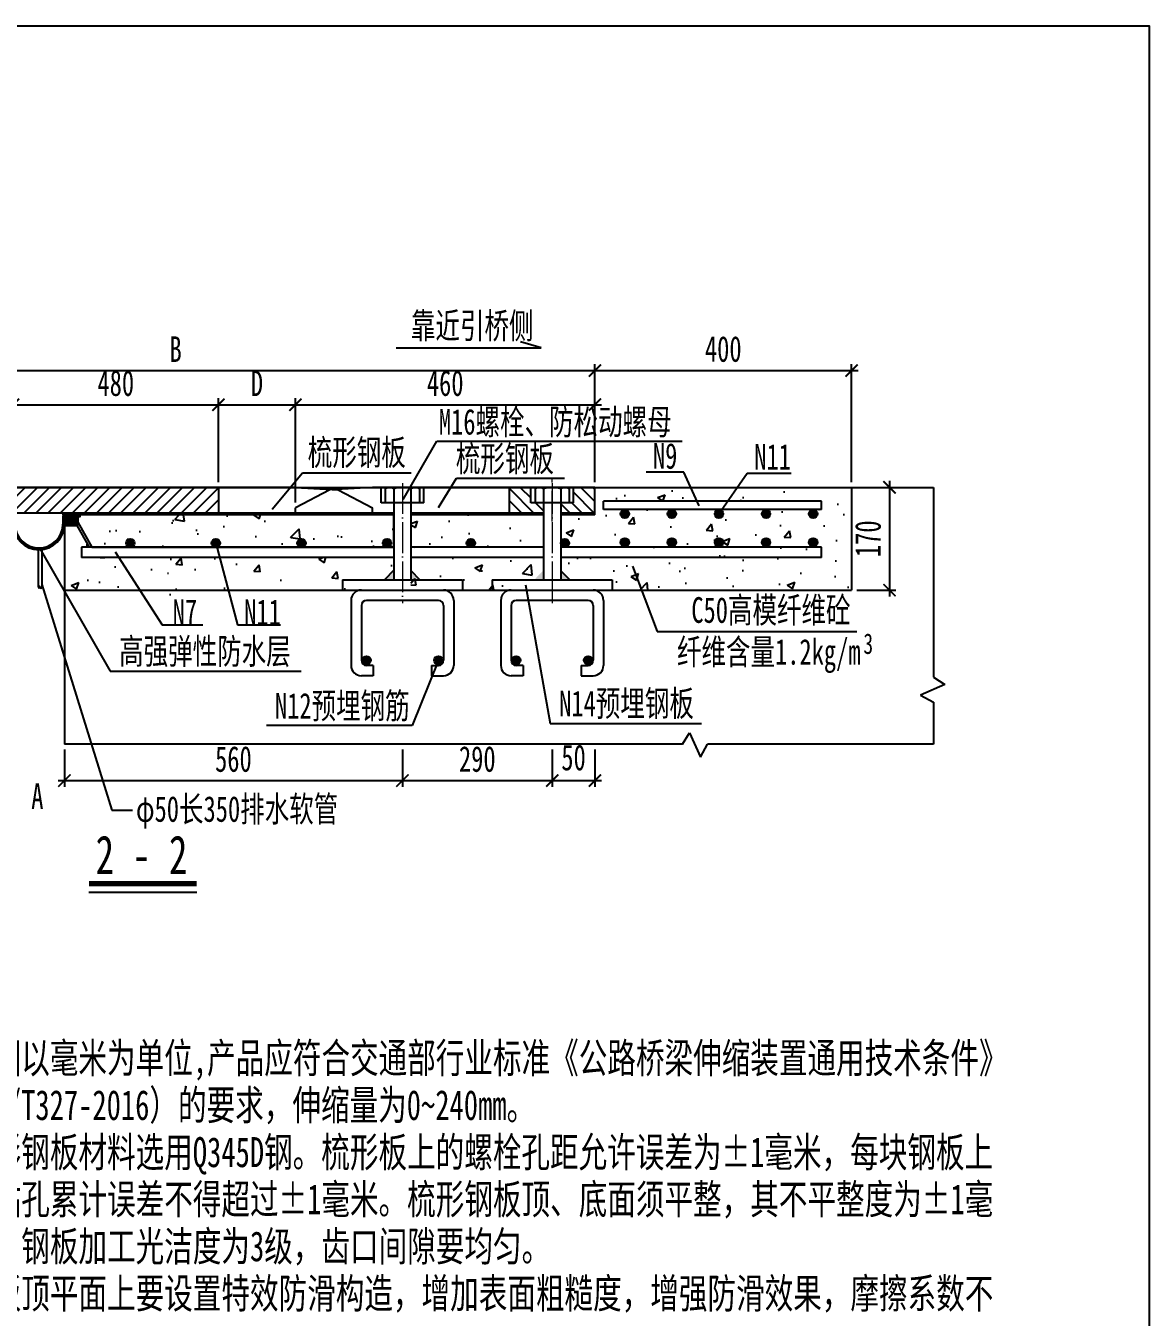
# Model space of a CAD drawing. Extents: x 113548 to 134722, y -121971 to -116031.
# Drawn here: x 119322 to 121948, y -119049 to -116031 of the extents above; entities that cross this region are included whole.
import ezdxf

# ---------------------------------------------------------------- set-up
doc = ezdxf.new("R2010")
doc.units = 0
doc.header["$LTSCALE"] = 3
doc.header["$MEASUREMENT"] = 0
doc.linetypes.add('ACAD_ISO04W100', pattern=[30.5, 24, -3, 0.5, -3])
doc.layers.get('0').update_dxf_attribs({"linetype": 'CONTINUOUS'})
doc.layers.get('DEFPOINTS').update_dxf_attribs({"linetype": 'CONTINUOUS'})
for name, color, linetype in [('3', 3, 'CONTINUOUS'), ('6标注', 7, 'CONTINUOUS'), ('7-文字说明', 7, 'CONTINUOUS'), ('bz', 3, 'CONTINUOUS'), ('Thin', 1, 'CONTINUOUS')]:
    doc.layers.add(name, color=color, linetype=linetype)
doc.layers.add('DashDot', color=5, linetype='ACAD_ISO04W100', lineweight=15)
doc.layers.add('文字说明', color=7, linetype='CONTINUOUS', lineweight=25)
doc.styles.add('mp', font='smsim.shx', dxfattribs={"width": 0.75, "bigfont": 'smfs.shx'})
doc.styles.add('仿宋字', font='仿宋_GB2312.ttf', dxfattribs={"width": 0.7})
doc.dimstyles.new('20 mp', dxfattribs={"dimscale": 20, "dimtxt": 3, "dimasz": 1.43, "dimexe": 0.75, "dimexo": 0.625, "dimgap": 1, "dimtad": 1, "dimdec": 4, "dimzin": 9, "dimdsep": 46, "dimtxsty": 'mp', "dimblk1": 'ARCHTICK', "dimblk2": 'ARCHTICK', "dimsah": 1, "dimcen": 2.5, "dimdle": 0.75, "dimclrd": 256, "dimclre": 256, "dimclrt": 7, "dimadec": 4, "dimazin": 2, "dimtp": 0.5, "dimtm": 0.0005, "dimtfac": 1, "dimtdec": 4, "dimtmove": 2, "dimatfit": 3, "dimldrblk": 'NONE', "dimfxl": 0.75, "dimtolj": 1, "dimtzin": 0, "dimlwd": -1, "dimlwe": -1, "dimarcsym": 0})
pattern_1 = [(50, (102217.8, -115950.18), (182.1925, -15.9398), [19.0508, -209.559]), (355, (102217.8, -115950.18), (-35.2443, 191.0649), [15.2407, -167.6472]), (100.451, (102232.98, -115951.51), (146.9488, 175.1242), [16.1907, -178.0977]), (46.1842, (102217.8, -115899.38), (271.0907, -42.0441), [28.5762, -314.3386]), (96.6356, (102240.4, -115902.89), (237.4145, 247.4362), [24.286, -267.1465]), (351.184, (102217.8, -115899.38), (237.415, 247.4358), [22.861, -251.471]), (21, (102243.2, -115912.08), (151.6214, -102.2699), [19.0508, -209.559]), (326, (102243.2, -115912.08), (61.8047, 184.196), [15.2407, -167.6472]), (71.4514, (102255.83, -115920.6), (213.4257, 81.9264), [16.1907, -178.0977]), (37.5, (102217.8, -115950.184), (3.08874, 84.55868), [0, -165.61514, 0, -170.18734, 0, -168.28226]), (7.5, (102217.8, -115950.18), (66.82254, 100.1849), [0, -97.0322, 0, -161.805, 0, -64.13777]), (327.5, (102161.15, -115950.184), (135.59644, -5.729), [0, -63.50274, 0, -198.12854, 0, -262.90134]), (317.5, (102135.75, -115950.18), (148.1356, 25.4276), [0, -82.5536, 0, -131.5777, 0, -186.69805])]

# ---------------------------------------------------------------- blocks, each defined once
blk = doc.blocks.new('_ARCHTICK')
at = {"color": 0, "linetype": 'ByBlock', "const_width": 0.15}
blk.add_lwpolyline([(-0.5, -0.5), (0.5, 0.5)], dxfattribs=at)
blk = doc.blocks.new('_None')
blk = doc.blocks.new('*D9')
at = {"layer": 'bz'}
for p, q in [((118677.7, -116836.6), (120667.8, -116836.6)), ((118692.7, -117097.2), (118692.7, -116821.6)), ((120652.8, -117097.2), (120652.8, -116821.6))]:
    blk.add_line(p, q, dxfattribs=at)
at = {"layer": 'DEFPOINTS', "color": 0}
for p in [(120652.8, -116836.6), (118692.7, -117109.7), (120652.8, -117109.7)]:
    blk.add_point(p, dxfattribs=at)
at = {"layer": 'bz', "xscale": 28.6, "yscale": 28.6, "zscale": 28.6, "rotation": 180}
blk.add_blockref('_ARCHTICK', (118692.7, -116836.6), dxfattribs=at)
at = {"layer": 'bz', "xscale": 28.6, "yscale": 28.6, "zscale": 28.6}
blk.add_blockref('_ARCHTICK', (120652.8, -116836.6), dxfattribs=at)
at = {"layer": 'bz', "color": 7, "insert": (119672.7, -116786.6), "char_height": 60, "attachment_point": 5, "style": '仿宋字'}
blk.add_mtext('\\A1;B', dxfattribs=at)
blk = doc.blocks.new('*D10')
at = {"layer": 'bz'}
for p, q in [((120552.8, -117722.2), (120552.8, -117809.7)), ((120652.8, -117722.2), (120652.8, -117809.7)), ((120537.8, -117794.7), (120667.8, -117794.7))]:
    blk.add_line(p, q, dxfattribs=at)
at = {"layer": 'DEFPOINTS', "color": 0}
for p in [(120552.8, -117709.7), (120652.8, -117709.7), (120652.8, -117794.7)]:
    blk.add_point(p, dxfattribs=at)
at = {"layer": 'bz', "xscale": 28.6, "yscale": 28.6, "zscale": 28.6, "rotation": 180}
blk.add_blockref('_ARCHTICK', (120552.8, -117794.7), dxfattribs=at)
at = {"layer": 'bz', "xscale": 28.6, "yscale": 28.6, "zscale": 28.6}
blk.add_blockref('_ARCHTICK', (120652.8, -117794.7), dxfattribs=at)
at = {"layer": 'bz', "color": 7, "insert": (120602.8, -117741.3), "char_height": 60, "attachment_point": 5, "style": '仿宋字'}
blk.add_mtext('\\A1;50', dxfattribs=at)
blk = doc.blocks.new('*D11')
at = {"layer": 'bz'}
for p, q in [((120202.8, -117722.2), (120202.8, -117809.7)), ((120552.8, -117722.2), (120552.8, -117809.7)), ((120187.8, -117794.7), (120567.8, -117794.7))]:
    blk.add_line(p, q, dxfattribs=at)
at = {"layer": 'DEFPOINTS', "color": 0}
for p in [(120202.8, -117709.7), (120552.8, -117709.7), (120552.8, -117794.7)]:
    blk.add_point(p, dxfattribs=at)
at = {"layer": 'bz', "xscale": 28.6, "yscale": 28.6, "zscale": 28.6, "rotation": 180}
blk.add_blockref('_ARCHTICK', (120202.8, -117794.7), dxfattribs=at)
at = {"layer": 'bz', "xscale": 28.6, "yscale": 28.6, "zscale": 28.6}
blk.add_blockref('_ARCHTICK', (120552.8, -117794.7), dxfattribs=at)
at = {"layer": 'bz', "color": 7, "insert": (120377.8, -117744.7), "char_height": 60, "attachment_point": 5, "style": '仿宋字'}
blk.add_mtext('\\A1;290', dxfattribs=at)
blk = doc.blocks.new('*D12')
at = {"layer": 'bz'}
for p, q in [((119412.7, -117722.2), (119412.7, -117809.7)), ((120202.8, -117722.2), (120202.8, -117809.7)), ((119397.7, -117794.7), (120217.8, -117794.7))]:
    blk.add_line(p, q, dxfattribs=at)
at = {"layer": 'DEFPOINTS', "color": 0}
for p in [(119412.7, -117709.7), (120202.8, -117709.7), (120202.8, -117794.7)]:
    blk.add_point(p, dxfattribs=at)
at = {"layer": 'bz', "xscale": 28.6, "yscale": 28.6, "zscale": 28.6, "rotation": 180}
blk.add_blockref('_ARCHTICK', (119412.7, -117794.7), dxfattribs=at)
at = {"layer": 'bz', "xscale": 28.6, "yscale": 28.6, "zscale": 28.6}
blk.add_blockref('_ARCHTICK', (120202.8, -117794.7), dxfattribs=at)
at = {"layer": 'bz', "color": 7, "insert": (119807.7, -117744.7), "char_height": 60, "attachment_point": 5, "style": '仿宋字'}
blk.add_mtext('\\A1;560', dxfattribs=at)
blk = doc.blocks.new('*D16')
at = {"layer": 'bz'}
for p, q in [((120637.8, -116836.6), (121267.8, -116836.6)), ((120652.8, -117097.2), (120652.8, -116821.6)), ((121252.8, -117097.2), (121252.8, -116821.6))]:
    blk.add_line(p, q, dxfattribs=at)
at = {"layer": 'DEFPOINTS', "color": 0}
for p in [(121252.8, -116836.6), (120652.8, -117109.7), (121252.8, -117109.7)]:
    blk.add_point(p, dxfattribs=at)
at = {"layer": 'bz', "xscale": 28.6, "yscale": 28.6, "zscale": 28.6, "rotation": 180}
blk.add_blockref('_ARCHTICK', (120652.8, -116836.6), dxfattribs=at)
at = {"layer": 'bz', "xscale": 28.6, "yscale": 28.6, "zscale": 28.6}
blk.add_blockref('_ARCHTICK', (121252.8, -116836.6), dxfattribs=at)
at = {"layer": 'bz', "color": 7, "insert": (120952.8, -116786.6), "char_height": 60, "attachment_point": 5, "style": '仿宋字'}
blk.add_mtext('\\A1;400', dxfattribs=at)
blk = doc.blocks.new('*D17')
at = {"layer": 'bz'}
for p, q in [((119937.7, -116916.4), (120667.8, -116916.4)), ((119952.7, -117145.2), (119952.7, -116901.4)), ((120652.8, -117097.2), (120652.8, -116901.4))]:
    blk.add_line(p, q, dxfattribs=at)
at = {"layer": 'DEFPOINTS', "color": 0}
for p in [(120652.8, -116916.4), (120652.8, -117109.7), (119952.7, -117157.7)]:
    blk.add_point(p, dxfattribs=at)
at = {"layer": 'bz', "xscale": 28.6, "yscale": 28.6, "zscale": 28.6, "rotation": 180}
blk.add_blockref('_ARCHTICK', (119952.7, -116916.4), dxfattribs=at)
at = {"layer": 'bz', "xscale": 28.6, "yscale": 28.6, "zscale": 28.6}
blk.add_blockref('_ARCHTICK', (120652.8, -116916.4), dxfattribs=at)
at = {"layer": 'bz', "color": 7, "insert": (120302.8, -116866.4), "char_height": 60, "attachment_point": 5, "style": '仿宋字'}
blk.add_mtext('\\A1;460', dxfattribs=at)
blk = doc.blocks.new('*D18')
at = {"layer": 'bz'}
for p, q in [((119277.7, -116916.4), (119787.7, -116916.4)), ((119292.7, -117169.2), (119292.7, -116901.4)), ((119772.7, -117097.2), (119772.7, -116901.4))]:
    blk.add_line(p, q, dxfattribs=at)
at = {"layer": 'DEFPOINTS', "color": 0}
for p in [(119772.7, -116916.4), (119772.7, -117109.7), (119292.7, -117181.7)]:
    blk.add_point(p, dxfattribs=at)
at = {"layer": 'bz', "xscale": 28.6, "yscale": 28.6, "zscale": 28.6, "rotation": 180}
blk.add_blockref('_ARCHTICK', (119292.7, -116916.4), dxfattribs=at)
at = {"layer": 'bz', "xscale": 28.6, "yscale": 28.6, "zscale": 28.6}
blk.add_blockref('_ARCHTICK', (119772.7, -116916.4), dxfattribs=at)
at = {"layer": 'bz', "color": 7, "insert": (119532.7, -116866.4), "char_height": 60, "attachment_point": 5, "style": '仿宋字'}
blk.add_mtext('\\A1;480', dxfattribs=at)
blk = doc.blocks.new('*D20')
at = {"layer": 'bz'}
for p, q in [((119757.7, -116916.4), (119967.7, -116916.4)), ((119772.7, -117097.2), (119772.7, -116901.4)), ((119952.7, -117145.2), (119952.7, -116901.4))]:
    blk.add_line(p, q, dxfattribs=at)
at = {"layer": 'DEFPOINTS', "color": 0}
for p in [(119952.7, -116916.4), (119772.7, -117109.7), (119952.7, -117157.7)]:
    blk.add_point(p, dxfattribs=at)
at = {"layer": 'bz', "xscale": 28.6, "yscale": 28.6, "zscale": 28.6, "rotation": 180}
blk.add_blockref('_ARCHTICK', (119772.7, -116916.4), dxfattribs=at)
at = {"layer": 'bz', "xscale": 28.6, "yscale": 28.6, "zscale": 28.6}
blk.add_blockref('_ARCHTICK', (119952.7, -116916.4), dxfattribs=at)
at = {"layer": 'bz', "color": 7, "insert": (119862.7, -116866.4), "char_height": 60, "attachment_point": 5, "style": '仿宋字'}
blk.add_mtext('\\A1;D', dxfattribs=at)
blk = doc.blocks.new('*D34')
at = {"layer": 'bz'}
for p, q in [((121265.3, -117109.7), (121356.3, -117109.7)), ((121341.3, -117094.7), (121341.3, -117364.7)), ((121265.3, -117349.7), (121356.3, -117349.7))]:
    blk.add_line(p, q, dxfattribs=at)
at = {"layer": 'DEFPOINTS', "color": 0}
for p in [(121252.8, -117109.7), (121252.8, -117349.7), (121341.3, -117349.7)]:
    blk.add_point(p, dxfattribs=at)
at = {"layer": 'bz', "xscale": 28.6, "yscale": 28.6, "zscale": 28.6}
for p, rotation in [((121341.3, -117109.7), 90), ((121341.3, -117349.7), 270)]:
    blk.add_blockref('_ARCHTICK', p, dxfattribs=dict(at, rotation=rotation))
at = {"layer": 'bz', "color": 7, "insert": (121291.3, -117229.7), "char_height": 60, "attachment_point": 5, "rotation": 90, "style": '仿宋字'}
blk.add_mtext('\\A1;170', dxfattribs=at)

msp = doc.modelspace()

# ---------------------------------------------------------------- hatches: boundary and pattern name
h = msp.add_hatch()
h.set_pattern_fill('AR-CONC', color=256, scale=1.000043, style=0)
h.set_pattern_definition(pattern_1)
h.paths.add_polyline_path([(120532.77088, -117249.69244), (120532.77088, -117173.68916), (120222.75751, -117173.68916), (120222.75751, -117249.69244)])
h.paths.add_polyline_path([(120372.76398, -117239.68742, -1), (120352.76312, -117239.68742, -1)], flags=16)
h.paths.add_polyline_path([(120712.77864, -117171.68907, -0.4142135624), (120722.77907, -117161.68864), (120672.77692, -117161.68864), (120672.77692, -117141.68778), (121182.79891, -117141.68778, -0.4142135624), (121212.8002, -117171.68907), (121212.8002, -117269.6933, -0.4142135624), (121182.79891, -117299.69459), (121092.79503, -117299.69459), (121092.79503, -117279.69373), (121182.79891, -117279.69373, -0.4142135624), (121172.79847, -117269.6933, -1), (121192.79934, -117269.6933), (121192.79934, -117171.68907, 0.4142135624), (121182.79891, -117161.68864), (121162.79804, -117161.68864, -0.4142135624), (121172.79847, -117171.68907, -1), (121152.79761, -117171.68907, -0.4142135624), (121162.79804, -117161.68864), (121052.7933, -117161.68864, -0.4142135624), (121062.79373, -117171.68907, -1), (121042.79287, -117171.68907, -0.4142135624), (121052.7933, -117161.68864), (120942.78856, -117161.68864, -0.4142135624), (120952.78899, -117171.68907, -1), (120932.78813, -117171.68907, -0.4142135624), (120942.78856, -117161.68864), (120832.78381, -117161.68864, -0.4142135624), (120842.78425, -117171.68907, -1), (120822.78338, -117171.68907, -0.4142135624), (120832.78381, -117161.68864), (120722.77907, -117161.68864, -0.4142135624), (120732.7795, -117171.68907, -1)], flags=16)
h.paths.add_polyline_path([(120758.82006, -117449.48702), (120800.82187, -117449.48702), (120800.82187, -117386.4843), (120758.82006, -117386.4843)], flags=24)
h.paths.add_polyline_path([(121028.38158, -117419.87608), (121127.38585, -117419.87608), (121127.38585, -117356.87336), (121028.38158, -117356.87336)], flags=24)
edge = h.paths.add_edge_path()
edge.add_line((120572.7726, -117349.69675), (121252.80192, -117349.69675))
edge.add_line((121252.80192, -117349.69675), (121252.80192, -117109.6864))
edge.add_line((121252.80192, -117109.6864), (120652.77605, -117109.6864))
edge.add_line((120652.77605, -117109.6864), (120652.77605, -117173.68916))
edge.add_line((120652.77605, -117173.68916), (120572.7726, -117173.68916))
edge.add_line((120572.7726, -117173.68916), (120572.7726, -117239.69201))
edge.add_arc((120582.77303, -117239.69201), 10.00043, -90, 180, ccw=False)
edge.add_line((120582.77303, -117249.69244), (120939.44655, -117249.69244))
edge.add_line((120939.44655, -117249.69244), (120939.44655, -117273.69347))
edge.add_line((120939.44655, -117273.69347), (120572.7726, -117273.69347))
edge.add_line((120572.7726, -117273.69347), (120572.7726, -117349.69675))
h.paths.add_polyline_path([(120222.75751, -117349.69675), (120532.77088, -117349.69675), (120532.77088, -117273.69347), (120222.75751, -117273.69347)])
edge = h.paths.add_edge_path()
edge.add_line((119412.72259, -117349.69675), (120182.75579, -117349.69675))
edge.add_line((120182.75579, -117349.69675), (120182.75579, -117273.69347))
edge.add_line((120182.75579, -117273.69347), (119452.72431, -117273.69347))
edge.add_line((119452.72431, -117273.69347), (119452.72431, -117249.69244))
edge.add_line((119452.72431, -117249.69244), (119470.53804, -117249.69244))
edge.add_line((119470.53804, -117249.69244), (119441.99835, -117198.35546))
edge.add_line((119441.99835, -117198.35546), (119412.85993, -117198.35546))
edge.add_arc((119352.93897, -117195.22676), 60.00259, 355.10356685, 357.01108348, ccw=False)
edge.add_line((119412.72259, -117200.34828), (119412.72259, -117349.69675))
h = msp.add_hatch()
h.set_pattern_fill('AR-CONC', color=256, scale=1.000043, style=0)
h.set_pattern_definition(pattern_1)
h.paths.add_polyline_path([(119448.36513, -117173.68916), (119448.36513, -117178.79041), (119444.15197, -117178.76751), (119444.15575, -117190.95979), (119476.8069, -117249.69244), (119566.72928, -117249.69244, -0.4142135624), (119556.72885, -117239.69201, -1), (119576.72971, -117239.69201, -0.4142135624), (119566.72928, -117249.69244), (119966.74647, -117249.69244, -0.4142135624), (119956.74604, -117239.69201, -1), (119976.7469, -117239.69201, -0.4142135624), (119966.74647, -117249.69244), (120166.75517, -117249.69244, -0.4142135624), (120156.75474, -117239.69201, -1), (120176.7556, -117239.69201, -0.4142135624), (120166.75517, -117249.69244), (120182.75579, -117249.69244), (120182.75579, -117173.68916)])
h.paths.add_polyline_path([(119776.38064, -117239.68134, -1), (119756.37977, -117239.68134, -1)], flags=16)
at = {"layer": '6标注'}
h = msp.add_hatch(dxfattribs=at)
h.set_pattern_fill('AR-CONC', color=256, scale=15.000647, style=0)
h.set_pattern_definition([(50, (102217.8, -115950.2), (2732.9, -239.1), [285.76, -3143.4]), (355, (102217.8, -115950.2), (-528.67, 2865.97), [228.6, -2514.7]), (100.451, (102445.5, -115970), (2204.23, 2626.86), [242.86, -2671.47]), (46.184, (102217.8, -115188), (4066.36, -630.66), [428.64, -4715.1]), (96.636, (102556.7, -115240.7), (3561.2, 3711.54), [364.3, -4007.2]), (351.184, (102218, -115188), (3561.2, 3711.5), [342.9, -3772.06]), (21, (102598.8, -115378.7), (2274.32, -1534.05), [285.76, -3143.4]), (326, (102598.8, -115378.7), (927.07, 2762.94), [228.6, -2514.7]), (71.451, (102788.3, -115506.5), (3201.4, 1228.9), [242.86, -2671.47]), (37.5, (102217.8, -115950.2), (46.33, 1268.38), [0, -2484.23, 0, -2552.81, 0, -2524.23]), (7.5, (102217.8, -115950.2), (1002.34, 1502.77), [0, -1455.48, 0, -2427.075, 0, -962.07]), (327.5, (101368.1, -115950.2), (2033.947, -85.935), [0, -952.54, 0, -2971.93, 0, -3943.52]), (317.5, (100987.1, -115950.2), (2222.03, 381.41), [0, -1238.3, 0, -1973.67, 0, -2800.47])])
h.paths.add_polyline_path([(120182.75579, -117273.69347), (119452.72431, -117273.69347), (119452.72431, -117249.69244), (119470.53804, -117249.69244), (119441.99835, -117198.35546), (119412.85993, -117198.35546, -0.0083233036), (119412.72259, -117200.34828), (119412.72259, -117349.69675), (119412.72259, -117553.35312), (120101.12535, -117553.35312), (120122.7532, -117531.42504), (120122.7532, -117529.01639), (120161.12793, -117529.01639), (120182.75579, -117507.08831)])
h.paths.add_polyline_path([(120532.77088, -117273.69347), (120222.75751, -117273.69347), (120222.75751, -117507.47692), (120243.79277, -117529.01639), (120282.7601, -117529.01639), (120282.7601, -117531.42504), (120304.38795, -117553.35312), (120451.14044, -117553.35312), (120472.76829, -117531.42504), (120472.76829, -117529.01639), (120532.77088, -117529.01639)])
h.paths.add_polyline_path([(121252.80192, -117109.6864), (120652.77605, -117109.6864), (120652.77605, -117173.68916), (120572.7726, -117173.68916), (120572.7726, -117239.69201, -1), (120592.77347, -117239.69201, -0.4142135624), (120582.77303, -117249.69244), (120939.44655, -117249.69244), (120939.44655, -117273.69347), (120572.7726, -117273.69347), (120572.7726, -117507.47692), (120593.80786, -117529.01639), (120632.77519, -117529.01639), (120632.77519, -117531.42504), (120654.40304, -117553.35312), (121252.80192, -117553.35312)])
h.paths.add_polyline_path([(121092.79503, -117299.69459), (121092.79503, -117279.69373), (121182.79891, -117279.69373, -0.4142135624), (121172.79847, -117269.6933, -1), (121192.79934, -117269.6933), (121192.79934, -117171.68907, 0.4142135624), (121182.79891, -117161.68864), (121162.79804, -117161.68864, -0.4142135624), (121172.79847, -117171.68907, -1), (121152.79761, -117171.68907, -0.4142135624), (121162.79804, -117161.68864), (121052.7933, -117161.68864, -0.4142135624), (121062.79373, -117171.68907, -1), (121042.79287, -117171.68907, -0.4142135624), (121052.7933, -117161.68864), (120942.78856, -117161.68864, -0.4142135624), (120952.78899, -117171.68907, -1), (120932.78813, -117171.68907, -0.4142135624), (120942.78856, -117161.68864), (120832.78381, -117161.68864, -0.4142135624), (120842.78425, -117171.68907, -1), (120822.78338, -117171.68907, -0.4142135624), (120832.78381, -117161.68864), (120722.77907, -117161.68864, -0.4142135624), (120732.7795, -117171.68907, -1), (120712.77864, -117171.68907, -0.4142135624), (120722.77907, -117161.68864), (120672.77692, -117161.68864), (120672.77692, -117141.68778), (121182.79891, -117141.68778, -0.4142135624), (121212.8002, -117171.68907), (121212.8002, -117269.6933, -0.4142135624), (121182.79891, -117299.69459)], flags=16)
h.paths.add_polyline_path([(120532.77088, -117173.68916), (120222.75751, -117173.68916), (120222.75751, -117249.69244), (120532.77088, -117249.69244)])
h.paths.add_polyline_path([(120372.76398, -117239.68742, -1), (120352.76312, -117239.68742, -1)], flags=16)
h.paths.add_polyline_path([(120182.75579, -117173.68916), (119448.36513, -117173.68916), (119448.36513, -117178.79041), (119443.55206, -117178.76425), (119435.83291, -117178.76425, 0.4142135624), (119435.53289, -117179.06426), (119435.53289, -117184.11162), (119431.88499, -117184.11162, 0.7207592201), (119431.70498, -117184.65165, -0.7207592201), (119431.88499, -117184.11162), (119435.23288, -117184.11162, 0.4142135624), (119435.53289, -117183.81161), (119435.53289, -117178.76425), (119443.55206, -117178.76425), (119448.36513, -117178.79041), (119448.36513, -117173.68916), (119408.72241, -117173.68916), (119408.72241, -117169.68899), (119258.7499, -117169.68899), (119258.7499, -117174.76407), (119258.75054, -117174.76407), (119258.7499, -117174.645), (119258.7499, -117169.68899), (119242.71526, -117169.68899), (119242.71526, -117189.68985), (119062.70749, -117189.68985), (119062.70749, -117328.15728), (119083.74275, -117349.69675), (119292.71741, -117349.69675), (119292.71741, -117181.68951, 0.1000263944), (119292.40354, -117180.13626, 0.0519204206), (119292.28176, -117180.11145), (119292.16524, -117180.11145, -0.048664962), (119292.28176, -117180.11145), (119292.39299, -117180.11145, -0.0016851504), (119292.40354, -117180.13626, -0.3275227447), (119292.82353, -117180.70864), (119292.93638, -117193.75526), (119292.93638, -117195.22676, 0.9581581332), (119412.72259, -117200.34828), (119412.72259, -117198.35546), (119412.85993, -117198.35546, 0.013042348), (119412.94156, -117195.22676), (119412.94156, -117192.75522), (119412.95441, -117184.70881, -0.4429938796), (119413.61269, -117184.11162), (119413.49617, -117184.11162, 0.3850902795), (119412.95441, -117184.7069), (119412.94156, -117192.75522), (119412.94156, -117195.22676, -0.013042348), (119412.85993, -117198.35546), (119441.99835, -117198.35546), (119443.55573, -117198.35546, 0.4142204381), (119444.15575, -117197.75542, -0.4142204381), (119443.55573, -117198.35546), (119441.99835, -117198.35546), (119470.53804, -117249.69244), (119566.72928, -117249.69244, -0.4142135624), (119556.72885, -117239.69201, -1), (119576.72971, -117239.69201, -0.4142135624), (119566.72928, -117249.69244), (119966.74647, -117249.69244, -0.4142135624), (119956.74604, -117239.69201, -1), (119976.7469, -117239.69201, -0.4142135624), (119966.74647, -117249.69244), (120166.75517, -117249.69244, -0.4142135624), (120156.75474, -117239.69201, -1), (120176.7556, -117239.69201, -0.4142135624), (120166.75517, -117249.69244), (120182.75579, -117249.69244)])
h.paths.add_polyline_path([(119776.38064, -117239.68134, -1), (119756.37977, -117239.68134, -1)], flags=16)
h.paths.add_polyline_path([(119422.62584, -117187.19822, -1), (119427.27801, -117187.19822, -1)], flags=16)
h.paths.add_polyline_path([(119278.49993, -117183.19805, -1), (119283.1521, -117183.19805, -1)], flags=17)
h.paths.add_polyline_path([(119270.24504, -117175.06409, 0.4142135624), (119269.94503, -117174.76407, -0.4142135624), (119270.24504, -117175.06409), (119270.24504, -117179.81144, 0.4142135624), (119270.54505, -117180.11145, -0.4142135624), (119270.24504, -117179.81144)], flags=17)
h.paths.add_polyline_path([(119262.22587, -117174.76407, 0.4141664892), (119261.62585, -117175.364), (119261.62218, -117193.75526, 0.4142135624), (119262.22221, -117194.35529, -0.4142135624), (119261.62218, -117193.75526), (119261.62286, -117190.36586), (119261.62218, -117190.36586), (119261.62218, -117183.16555), (119261.62429, -117183.16555), (119261.62585, -117175.364, -0.4141664892)], flags=17)
h.paths.add_polyline_path([(119116.07549, -117239.69201, -1), (119136.07635, -117239.69201, -1)], flags=16)
h.paths.add_polyline_path([(120758.82006, -117449.48702), (120800.82187, -117449.48702), (120800.82187, -117386.4843), (120758.82006, -117386.4843)], flags=24)
h.paths.add_polyline_path([(121028.38158, -117419.87608), (121127.38585, -117419.87608), (121127.38585, -117356.87336), (121028.38158, -117356.87336)], flags=24)
h = msp.add_hatch(dxfattribs=at)
h.set_pattern_fill('_USER', color=256, scale=20.000862, angle=135, style=0, pattern_type=0)
h.set_pattern_definition([(135, (176852.589, -142568.116), (-14.1427454, -14.1427454), [])])
h.paths.add_polyline_path([(120502.76959, -117145.68795), (120502.76959, -117109.6864), (120452.76743, -117109.6864), (120452.76743, -117169.68899), (120532.77088, -117169.68899), (120532.77088, -117145.68795)])
h.paths.add_polyline_path([(120652.77605, -117169.68899), (120652.77605, -117109.6864), (120602.7739, -117109.6864), (120602.7739, -117145.68795), (120572.7726, -117145.68795), (120572.7726, -117169.68899)])
h = msp.add_hatch(dxfattribs=at)
h.set_pattern_fill('ANSI37', color=256, scale=5.000216, style=0)
h.set_pattern_definition([(45, (186452.60423, -142638.1941), (-0.441960794, 0.441960794), []), (135, (186452.60423, -142638.1941), (-0.441960794, -0.441960794), [])])
h.paths.add_polyline_path([(119296.93656, -117173.76403, 0.4142135624), (119292.93638, -117169.76386), (119258.7499, -117169.76386), (119258.7499, -117174.645), (119258.75054, -117174.76407), (119262.22587, -117174.76407), (119270.24504, -117174.76407), (119270.24504, -117179.81144, 0.4142135624), (119270.54505, -117180.11145), (119274.35207, -117180.11145, 1.5846138532), (119287.29995, -117180.11145), (119292.16524, -117180.11145, -0.0486649621), (119292.28176, -117180.11145), (119296.93656, -117180.11145)])
h.paths.add_polyline_path([(119283.1521, -117183.19805, -1), (119278.49993, -117183.19805, -1)], flags=16)
h.paths.add_polyline_path([(119435.53289, -117178.76425), (119444.15197, -117178.76425), (119444.15197, -117178.76751), (119448.36513, -117178.79041), (119448.36513, -117173.76403), (119412.94156, -117173.76403, 0.4142135624), (119408.94139, -117177.7642), (119408.94139, -117195.22676, -1), (119296.93656, -117195.22676), (119296.93656, -117180.11145), (119292.81836, -117180.11145), (119292.82344, -117180.69826, -0.0043250705), (119292.82353, -117180.70864), (119292.94157, -117194.35529), (119292.93638, -117194.35529), (119292.93638, -117195.22676, 1), (119412.94156, -117195.22676), (119412.94156, -117192.75522), (119412.95441, -117184.70881, -0.4429938796), (119413.61269, -117184.11162), (119418.47798, -117184.11162, 1.5846138532), (119431.42586, -117184.11162), (119435.23288, -117184.11162, 0.4142135624), (119435.53289, -117183.81161)])
h.paths.add_polyline_path([(119427.27801, -117187.19822, -1), (119422.62584, -117187.19822, -1)], flags=16)
h = msp.add_hatch(dxfattribs=at)
h.set_pattern_fill('ANSI31', color=256, scale=30.001294, style=0)
h.set_pattern_definition([(45, (248334.4364, -169311.509), (-2.65176477, 2.65176477), [])])
h.paths.add_polyline_path([(119413.55443, -117198.35546, -0.4142135624), (119412.95441, -117197.75544), (119412.95441, -117184.70881, -0.4429938796), (119413.61269, -117184.11162), (119418.47798, -117184.11162, 1.5846138532), (119431.42586, -117184.11162), (119435.53289, -117184.11162), (119435.53289, -117178.76425), (119443.55206, -117178.76425, -0.4141552021), (119444.15209, -117179.36415), (119444.15575, -117197.75544, -0.4142135624), (119443.55573, -117198.35546)])
h = msp.add_hatch(color=256, dxfattribs=at)
h.paths.add_polyline_path([(120222.47446, -117303.53072), (120222.47446, -117325.36002), (120243.79278, -117325.36002)])
h.paths.add_polyline_path([(120182.47274, -117303.53072), (120161.15443, -117325.36002), (120182.47274, -117325.36002)])
h = msp.add_hatch(color=256, dxfattribs=at)
h.paths.add_polyline_path([(120572.48956, -117303.53072), (120572.48956, -117325.36002), (120593.80787, -117325.36002)])
h.paths.add_polyline_path([(120532.48783, -117303.53072), (120511.16952, -117325.36002), (120532.48783, -117325.36002)])
at = {"layer": '7-文字说明'}
h = msp.add_hatch(dxfattribs=at)
h.set_pattern_fill('_USER', color=256, scale=20.000862, angle=45, style=0, pattern_type=0)
h.set_pattern_definition([(45, (3386.99, 2913.774), (-14.1427454, 14.1427454), [])])
h.paths.add_polyline_path([(118692.69154, -117109.6864), (118692.69154, -117169.68899), (118812.69671, -117169.68899), (118812.69671, -117109.6864)])
h.paths.add_polyline_path([(119772.73811, -117169.68899), (119772.73811, -117109.6864), (118812.69671, -117109.6864), (118812.69671, -117169.68899)])
at = {"layer": 'Thin'}
for points in [[(120712.77864, -117171.68907, -1), (120732.7795, -117171.68907, -1)], [(120822.78338, -117171.68907, -1), (120842.78425, -117171.68907, -1)], [(120932.78813, -117171.68907, -1), (120952.78899, -117171.68907, -1)], [(121062.79373, -117171.68907, 1), (121042.79287, -117171.68907, 1)], [(121172.79847, -117171.68907, 1), (121152.79761, -117171.68907, 1)], [(119576.72971, -117239.69201, 1), (119556.72885, -117239.69201, 1)], [(119776.38064, -117239.68134, 1), (119756.37977, -117239.68134, 1)], [(119976.7469, -117239.69201, 1), (119956.74604, -117239.69201, 1)], [(120176.7556, -117239.69201, 1), (120156.75474, -117239.69201, 1)], [(120372.76398, -117239.68742, 1), (120352.76312, -117239.68742, 1)], [(120592.77347, -117239.69201, 1), (120572.7726, -117239.69201, 1)], [(120712.77864, -117238.05357, 1), (120732.7795, -117238.05357, 1)], [(120822.78338, -117238.05357, 1), (120842.78425, -117238.05357, 1)], [(120932.78813, -117238.05357, 1), (120952.78899, -117238.05357, 1)], [(121062.79373, -117238.05357, -1), (121042.79287, -117238.05357, -1)], [(121172.79847, -117238.05357, -1), (121152.79761, -117238.05357, -1)], [(120128.75346, -117513.70382, 1), (120108.7526, -117513.70382, 1)], [(120276.75984, -117513.70382, -1), (120296.7607, -117513.70382, -1)], [(120478.76855, -117513.70382, 1), (120458.76769, -117513.70382, 1)], [(120626.77493, -117513.70382, -1), (120646.77579, -117513.70382, -1)]]:
    msp.add_hatch(color=256, dxfattribs=at).paths.add_polyline_path(points)

# ---------------------------------------------------------------- linework, layer by layer
msp.add_lwpolyline([(119476.8069, -117249.69244), (120182.75579, -117249.69244), (120182.75579, -117173.68916), (119448.36513, -117173.68916), (119448.36513, -117178.79041), (119444.15197, -117178.76751), (119444.15575, -117190.95979), (119476.8069, -117249.69244)])
at = {"const_width": 12.00052}
msp.add_lwpolyline([(119469.87382, -118035.50577), (119721.88468, -118035.50577)], dxfattribs=at)
at = {"layer": '6标注'}
for p, q in [((120222.47446, -117303.53072), (120243.79278, -117325.36002)), ((120572.48956, -117303.53072), (120593.80787, -117325.36002))]:
    msp.add_line(p, q, dxfattribs=at)
for centre, radius, start, end in [((119353.48862, -117341.60169), 2.5355, 213.43901198, 326.56724112), ((119353.48916, -117343.0017), 2.11581, 0, 180), ((119357.72078, -117343.0017), 2.11581, 180, 0)]:
    msp.add_arc(centre, radius, start, end, dxfattribs=at)
at = {"layer": 'DashDot'}
for p, q in [((120202.75665, -117099.68597), (120202.75665, -117380.05046)), ((120552.77174, -117189.68985), (120552.77174, -117089.68554)), ((120552.77174, -117099.68597), (120552.77174, -117325.69571)), ((120552.77174, -117315.69528), (120552.77174, -117380.05046))]:
    msp.add_line(p, q, dxfattribs=at)
at = {"layer": 'DEFPOINTS'}
msp.add_lwpolyline([(113548.44111, -116031.10317), (121948.44111, -116031.10317), (121948.44111, -121971.10317), (113548.44111, -121971.10317)], close=True, dxfattribs=at)
at = {"layer": 'Thin'}
for p, q in [((120527.40246, -116783.184), (120478.93758, -116769.7186)), ((120188.33849, -116783.184), (120527.40246, -116783.184)), ((118190.19852, -117109.6864), (121252.80192, -117109.6864)), ((119952.74587, -117109.6864), (118692.69154, -117109.6864)), ((119772.73811, -117109.6864), (119772.73811, -117169.68899)), ((119952.74587, -117109.6864), (120052.75018, -117115.68666)), ((120132.75363, -117109.6864), (120032.74932, -117115.68666)), ((120652.77605, -117109.6864), (120132.75363, -117109.6864)), ((120152.75449, -117145.68795), (120152.75449, -117109.6864)), ((120232.75794, -117109.6864), (120172.75536, -117109.6864)), ((120252.75881, -117145.68795), (120252.75881, -117109.6864)), ((120452.76743, -117169.68899), (120452.76743, -117109.6864)), ((120502.76959, -117145.68795), (120502.76959, -117109.6864)), ((120582.77303, -117109.6864), (120522.77045, -117109.6864)), ((120602.7739, -117145.68795), (120602.7739, -117109.6864)), ((120652.77605, -117173.68916), (120652.77605, -117109.6864)), ((121252.80192, -117109.6864), (121444.34473, -117109.6864)), ((121252.80192, -117109.6864), (121252.80192, -117349.69675)), ((121444.34473, -117109.6864), (121444.34473, -117553.35312)), ((120032.74932, -117115.68666), (119952.74587, -117157.68847)), ((120052.75018, -117115.68666), (120132.75363, -117157.68847)), ((120162.75492, -117112.68653), (120162.75492, -117145.68795)), ((120182.75579, -117112.68653), (120182.75579, -117325.69571)), ((120222.75751, -117112.68653), (120222.75751, -117325.69571)), ((120242.75837, -117112.68653), (120242.75837, -117145.68795)), ((120512.77002, -117112.68653), (120512.77002, -117145.68795)), ((120532.77088, -117112.68653), (120532.77088, -117325.69571)), ((120572.7726, -117112.68653), (120572.7726, -117325.69571)), ((120592.77347, -117112.68653), (120592.77347, -117145.68795)), ((120132.75363, -117169.68899), (118692.69154, -117169.68899)), ((119408.72241, -117169.68899), (119408.72241, -117173.68916)), ((119408.94139, -117169.76386), (119408.94139, -117173.76403)), ((119952.74587, -117169.68899), (119952.74587, -117157.68847)), ((120182.75579, -117169.68899), (119952.74587, -117169.68899)), ((120132.75363, -117169.68899), (120132.75363, -117157.68847)), ((120252.75881, -117145.68795), (120152.75449, -117145.68795)), ((120242.75837, -117145.68795), (120162.75492, -117145.68795)), ((120532.77088, -117169.68899), (120222.75751, -117169.68899)), ((120602.7739, -117145.68795), (120502.76959, -117145.68795)), ((120592.77347, -117145.68795), (120512.77002, -117145.68795)), ((120652.77605, -117169.68899), (120572.7726, -117169.68899)), ((121182.79891, -117141.68778), (120672.77692, -117141.68778)), ((120672.77692, -117161.68864), (120672.77692, -117141.68778)), ((121182.79891, -117161.68864), (120672.77692, -117161.68864)), ((121182.79891, -117161.68864), (121182.79891, -117141.68778)), ((120182.75579, -117173.68916), (119408.72241, -117173.68916)), ((119408.94139, -117177.7642), (119408.94139, -117196.02337)), ((119412.72259, -117185.68968), (119412.72259, -117349.69675)), ((119412.95441, -117184.70881), (119412.94156, -117192.75522)), ((119412.94156, -117185.76455), (119412.94156, -117195.22676)), ((119413.49617, -117184.11162), (119418.01886, -117184.11162)), ((119413.55443, -117198.35546), (119443.55573, -117198.35546)), ((119431.88499, -117184.11162), (119435.23288, -117184.11162)), ((119435.53289, -117183.81161), (119435.53289, -117179.06426)), ((119443.55206, -117178.76425), (119435.83291, -117178.76425)), ((119441.99835, -117198.35546), (119470.53875, -117249.69371)), ((119448.36513, -117178.79041), (119443.55206, -117178.76425)), ((119444.15197, -117178.76751), (119444.15575, -117197.75544)), ((119444.1544, -117190.95736), (119476.8069, -117249.69244)), ((119444.15575, -117194.36603), (119444.15575, -117187.16572)), ((119448.36513, -117173.68916), (119448.36513, -117178.79041)), ((120532.77088, -117173.68916), (120222.75751, -117173.68916)), ((120652.77605, -117173.68916), (120572.7726, -117173.68916)), ((119351.37335, -117255.28304), (119351.37335, -117343.0017)), ((119359.83658, -117255.79098), (119359.83658, -117343.0017)), ((119452.72431, -117249.69244), (119452.72431, -117273.69347)), ((120182.75579, -117249.69244), (119452.72431, -117249.69244)), ((120532.77088, -117249.69244), (120222.75751, -117249.69244)), ((121182.79891, -117249.69244), (120572.7726, -117249.69244)), ((121182.79891, -117273.69347), (121182.79891, -117249.69244)), ((120182.75579, -117273.69347), (119452.72431, -117273.69347)), ((120532.77088, -117273.69347), (120222.75751, -117273.69347)), ((121182.79891, -117273.69347), (120572.7726, -117273.69347)), ((120182.75579, -117303.43194), (120161.12793, -117325.36002)), ((119412.72259, -117349.69675), (119412.72259, -117709.71227)), ((119412.72259, -117349.69675), (121252.80192, -117349.69675)), ((120062.46209, -117325.36002), (120062.46209, -117349.69675)), ((120062.46209, -117325.36002), (120343.05121, -117325.36002)), ((120343.05121, -117325.36002), (120343.05121, -117349.69675)), ((120412.47718, -117325.36002), (120412.47718, -117349.69675)), ((120412.47718, -117325.36002), (120693.0663, -117325.36002)), ((120693.0663, -117325.36002), (120693.0663, -117349.69675)), ((120082.75148, -117373.69778), (120082.75148, -117525.70434)), ((120286.76027, -117373.69778), (120118.75303, -117373.69778)), ((120322.76182, -117373.69778), (120322.76182, -117525.70434)), ((120432.76657, -117373.69778), (120432.76657, -117525.70434)), ((120636.77536, -117373.69778), (120468.76812, -117373.69778)), ((120672.77692, -117373.69778), (120672.77692, -117525.70434)), ((120106.75251, -117385.6983), (120106.75251, -117513.70382)), ((120298.76079, -117385.6983), (120298.76079, -117513.70382)), ((120456.7676, -117385.6983), (120456.7676, -117513.70382)), ((120648.77588, -117385.6983), (120648.77588, -117513.70382)), ((120134.75372, -117525.70434), (120118.75303, -117525.70434)), ((120134.75372, -117525.70434), (120134.75372, -117549.70537)), ((120270.75958, -117525.70434), (120270.75958, -117549.70537)), ((120270.75958, -117525.70434), (120286.76027, -117525.70434)), ((120484.76881, -117525.70434), (120468.76812, -117525.70434)), ((120484.76881, -117525.70434), (120484.76881, -117549.70537)), ((120620.77467, -117525.70434), (120620.77467, -117549.70537)), ((120620.77467, -117525.70434), (120636.77536, -117525.70434)), ((120134.75372, -117549.70537), (120106.75251, -117549.70537)), ((120270.75958, -117549.70537), (120298.76079, -117549.70537)), ((120484.76881, -117549.70537), (120456.7676, -117549.70537)), ((120620.77467, -117549.70537), (120648.77588, -117549.70537)), ((121444.34473, -117553.35312), (121470.73779, -117570.07452)), ((121470.73779, -117570.07452), (121413.82908, -117595.1566)), ((121413.82908, -117595.1566), (121444.34473, -117611.87796)), ((121444.34473, -117611.87796), (121444.34473, -117709.71227)), ((120857.42374, -117709.71227), (120874.14514, -117683.31922)), ((120874.14514, -117683.31922), (120899.22722, -117740.22792)), ((120857.42374, -117709.71227), (119412.72259, -117709.71227)), ((120899.22722, -117740.22792), (120915.94857, -117709.71227)), ((121444.34473, -117709.71227), (120915.94857, -117709.71227)), ((119469.87382, -118055.50664), (119721.88468, -118055.50664))]:
    msp.add_line(p, q, dxfattribs=at)
for centre, radius in [((120722.77907, -117171.68907), 10.00043), ((120832.78381, -117171.68907), 10.00043), ((120942.78856, -117171.68907), 10.00043), ((121052.7933, -117171.68907), 10.00043), ((121162.79804, -117171.68907), 10.00043), ((119424.95192, -117187.19822), 2.32609), ((119566.72928, -117239.69201), 10.00043), ((119766.38021, -117239.68134), 10.00043), ((119966.74647, -117239.69201), 10.00043), ((120166.75517, -117239.69201), 10.00043), ((120362.76355, -117239.68742), 10.00043), ((120582.77303, -117239.69201), 10.00043), ((120722.77907, -117238.05357), 10.00043), ((120832.78381, -117238.05357), 10.00043), ((120942.78856, -117238.05357), 10.00043), ((121052.7933, -117238.05357), 10.00043), ((121162.79804, -117238.05357), 10.00043), ((120118.75303, -117513.70382), 10.00043), ((120286.76027, -117513.70382), 10.00043), ((120468.76812, -117513.70382), 10.00043), ((120636.77536, -117513.70382), 10.00043)]:
    msp.add_circle(centre, radius, dxfattribs=at)
for centre, radius, start, end in [((120172.75536, -117127.85385), 18.16745, 56.60151153, 123.39848847), ((120202.75663, -117177.85616), 68.16976, 72.93848763, 107.06148547), ((120232.75794, -117127.85385), 18.16745, 56.60151153, 123.39848847), ((120522.77045, -117127.85385), 18.16745, 56.60151153, 123.39848847), ((120552.77172, -117177.85616), 68.16976, 72.93848763, 107.06148547), ((120582.77303, -117127.85385), 18.16745, 56.60151153, 123.39848847), ((119352.93897, -117195.22676), 60.00259, 180, 0), ((119352.93897, -117195.22676), 56.00241, 180, 0), ((119412.94156, -117177.7642), 4.00017, 90, 180), ((119416.72276, -117185.68968), 4.00017, 90, 180), ((119413.55443, -117184.70881), 0.60003, 95.5721978, 180), ((119424.95192, -117187.19822), 7.1721, 158.10348277, 21.89651723), ((119418.01886, -117184.41164), 0.30001, 338.10348277, 90), ((119431.88499, -117184.41164), 0.30001, 90, 201.89651723), ((119435.23288, -117183.81161), 0.30001, 270, 0), ((119435.83291, -117179.06426), 0.30001, 90, 180), ((119443.55206, -117179.36427), 0.60003, 0.0092086, 90), ((119443.55573, -117197.75544), 0.60003, 270, 0), ((120106.75251, -117373.69778), 24.00103, 90, 180), ((120298.76079, -117373.69778), 24.00103, 0, 90), ((120456.7676, -117373.69778), 24.00103, 90, 180), ((120648.77588, -117373.69778), 24.00103, 0, 90), ((120118.75303, -117385.6983), 12.00052, 90, 180), ((120286.76027, -117385.6983), 12.00052, 0, 90), ((120468.76812, -117385.6983), 12.00052, 90, 180), ((120636.77536, -117385.6983), 12.00052, 0, 90), ((120106.75251, -117525.70434), 24.00103, 180, 270), ((120118.75303, -117513.70382), 12.00052, 180, 270), ((120286.76027, -117513.70382), 12.00052, 270, 0), ((120298.76079, -117525.70434), 24.00103, 270, 0), ((120456.7676, -117525.70434), 24.00103, 180, 270), ((120468.76812, -117513.70382), 12.00052, 180, 270), ((120636.77536, -117513.70382), 12.00052, 270, 0), ((120648.77588, -117525.70434), 24.00103, 270, 0)]:
    msp.add_arc(centre, radius, start, end, dxfattribs=at)

# ---------------------------------------------------------------- texts
at = {"layer": '3', "style": '仿宋字', "width": 0.7}
msp.add_text('2 - 2', height=90.003881, dxfattribs=at).set_placement((119485.62657, -118013.08266))
at = {"layer": '6标注', "style": '仿宋字', "width": 0.7}
for s, height, p in [('靠近引桥侧', 60.002587, (120222.65512, -116761.90195)), ('M16螺栓、防松动螺母', 60.0025871, (120288.01543, -116986.32333)), ('梳形钢板', 60.002587, (119981.47915, -117057.75984)), ('梳形钢板', 60.002587, (120327.75938, -117072.41193)), ('N11', 60.002587, (121025.27723, -117068.09523)), ('N7', 60.002587, (119665.69667, -117431.19875)), ('N11', 60.002587, (119832.86866, -117431.19875)), ('C50高模纤维砼', 60.002587, (120878.08776, -117426.17105)), ('高强弹性防水层', 60.002587, (119540.56656, -117522.48263)), ('纤维含量1.2kg/m', 60.0025871, (120844.54506, -117523.87534)), ('3', 48.00207, (121280.32766, -117498.85892)), ('N12预埋钢筋', 60.002587, (119904.78771, -117649.98347)), ('N14预埋钢板', 60.002587, (120569.14816, -117644.36296)), ('φ50长350排水软管', 60.0025871, (119579.96158, -117891.09091))]:
    msp.add_text(s, height=height, dxfattribs=at).set_placement(p)
at = {"layer": '6标注', "insert": (120788.34392, -117006.14222), "char_height": 60.002587, "attachment_point": 1, "style": '仿宋字'}
msp.add_mtext('N9', dxfattribs=at)
at = {"layer": '7-文字说明', "style": '仿宋字', "width": 0.7}
msp.add_text('A', height=60.00259, dxfattribs=at).set_placement((119335.10221, -117861.21717))
at = {"layer": '文字说明', "style": '仿宋字', "width": 0.7}
for s, height, p in [('1. 本图以毫米为单位,产品应符合交通部行业标准《公路桥梁伸缩装置通用技术条件》', 70, (119078.068, -118477.96269)), ('   (JT/T327-2016）的要求，伸缩量为0~240mm。 ', 70, (119078.068, -118587.96269)), ('2. 梳形钢板材料选用Q345D钢。梳形板上的螺栓孔距允许误差为%%P1毫米，每块钢板上', 70.0030183, (119078.068, -118697.96269)), ('   的钻孔累计误差不得超过%%P1毫米。梳形钢板顶、底面须平整，其不平整度为%%P1毫', 70.0030183, (119078.068, -118807.96269)), ('   米。钢板加工光洁度为3级，齿口间隙要均匀。', 70.0030183, (119078.068, -118917.96269)), ('3. 齿板顶平面上要设置特效防滑构造，增加表面粗糙度，增强防滑效果，摩擦系数不', 70.0030183, (119078.068, -119027.96269))]:
    msp.add_text(s, height=height, dxfattribs=at).set_placement(p)

# ---------------------------------------------------------------- dimensions: what is measured, and where the dimension line sits
at = {"layer": 'bz'}
for base, p1, p2, text, picture, middle in [((120652.77605, -116836.56428), (118692.69154, -117109.6864), (120652.77605, -117109.6864), 'B', '*D9', (119672.7338, -116786.56428)), ((121252.80192, -116836.56428), (120652.77605, -117109.6864), (121252.80192, -117109.6864), '400', '*D16', (120952.78899, -116786.56428)), ((119772.73811, -116916.40818), (119292.71741, -117181.68951), (119772.73811, -117109.6864), '480', '*D18', (119532.72776, -116866.40818)), ((119952.74587, -116916.40818), (119772.73811, -117109.6864), (119952.74587, -117157.68847), 'D', '*D20', (119862.74199, -116866.40818)), ((120652.77605, -116916.40818), (119952.74587, -117157.68847), (120652.77605, -117109.6864), '460', '*D17', (120302.76096, -116866.40818)), ((120202.75665, -117794.73361), (119412.72259, -117709.71227), (120202.75665, -117709.71227), '560', '*D12', (119807.73962, -117744.73361)), ((120552.77174, -117794.73361), (120202.75665, -117709.71227), (120552.77174, -117709.71227), '290', '*D11', (120377.7642, -117744.73361))]:
    dim = msp.add_linear_dim(base=base, p1=p1, p2=p2, text=text, dimstyle='20 mp', override={"dimtxsty": '仿宋字'}, dxfattribs=at)
    dim.commit()
    dim.dimension.update_dxf_attribs({"geometry": picture, "text_midpoint": middle})
dim = msp.add_linear_dim(base=(121341.29544, -117349.69675), p1=(121252.80192, -117109.6864), p2=(121252.80192, -117349.69675), angle=90, text='170', dimstyle='20 mp', override={"dimtxsty": '仿宋字'}, dxfattribs=at)
dim.commit()
dim.dimension.update_dxf_attribs({"geometry": '*D34', "text_midpoint": (121291.29544, -117229.69157)})
dim = msp.add_linear_dim(base=(120652.77605, -117794.73361), p1=(120552.77174, -117709.71227), p2=(120652.77605, -117709.71227), text='50', dimstyle='20 mp', override={"dimtxsty": '仿宋字'}, dxfattribs=at)
dim.commit()
dim.dimension.update_dxf_attribs({"geometry": '*D10', "text_midpoint": (120602.7739, -117741.28898), "dimtype": 160})

# ---------------------------------------------------------------- leaders
for points in [[(120204.85244, -117138.03756), (120282.8794, -117001.47863), (120856.53868, -117001.47863)], [(119898.38655, -117160.78966), (119969.29075, -117075.92317), (120223.18633, -117075.92317)], [(120896.17517, -117152.67128), (120860.57106, -117074.44639), (120772.92606, -117074.44639)], [(120942.78856, -117171.68907), (121008.29296, -117076.1911), (121111.79085, -117076.1911)], [(120287.41389, -117156.474), (120329.0178, -117088.30655), (120581.37857, -117088.30655)], [(119355.21916, -117252.74412), (119519.34916, -117539.32288), (119966.34577, -117539.32288)], [(119531.15404, -117260.34839), (119641.37389, -117431.19875), (119736.16533, -117431.19875)], [(119766.38021, -117239.68134), (119817.16769, -117431.19875), (119918.15358, -117431.19875)], [(120740.44261, -117293.62578), (120798.21292, -117446.03575), (121265.01691, -117446.03575)], [(119359.83658, -117336.46477), (119523.76166, -117863.81331), (119571.50763, -117863.81331)], [(120490.26, -117337.24427), (120548.02275, -117661.72029), (120901.98347, -117661.72029)], [(120286.76027, -117513.70382), (120225.45471, -117666.41763), (119885.36403, -117666.41763)]]:
    msp.add_leader(points, dimstyle='20 mp', override={"dimtxsty": '仿宋字'}, dxfattribs=at)

doc.saveas('drawing.dxf')
